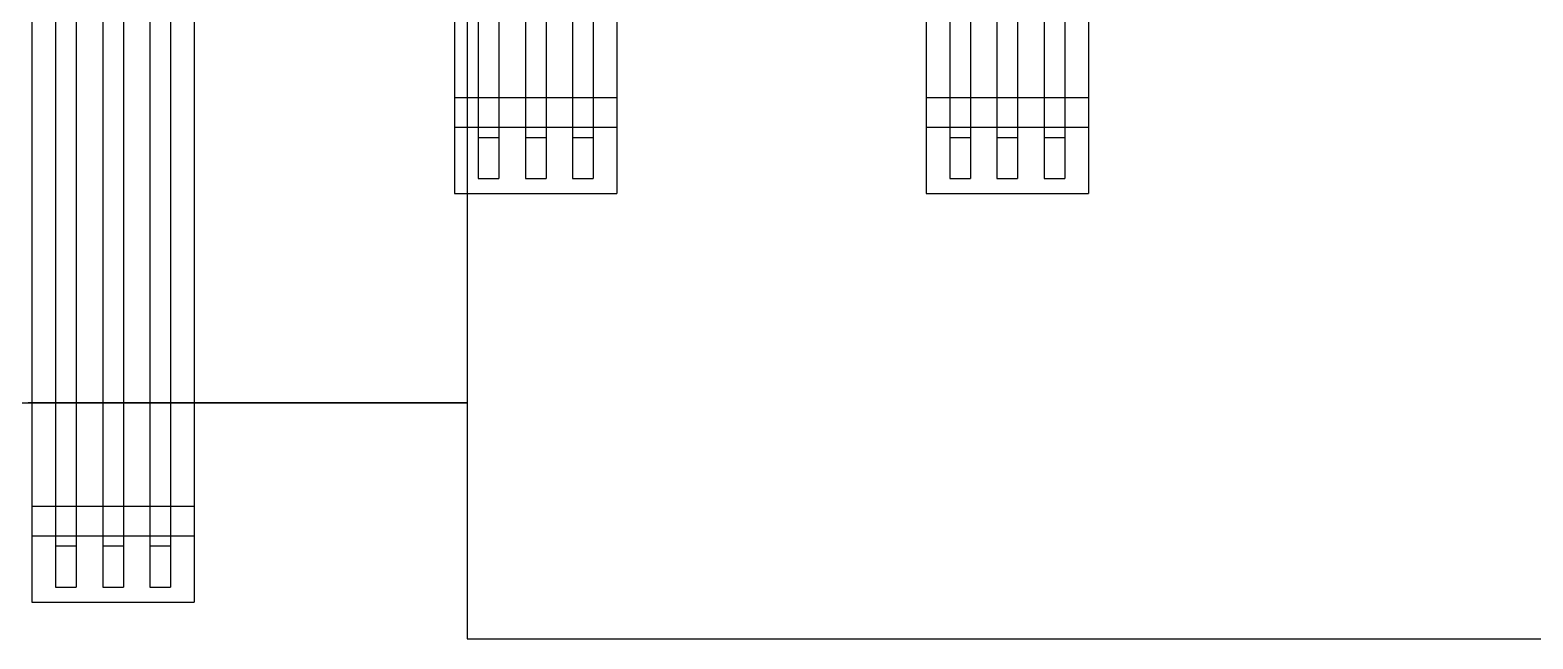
# Model space of a CAD drawing. Header units: millimetres. Extents: x -1355 to 669, y -1138 to 733.
# Drawn here: x -438.8 to -387.9, y -407 to -386.4 of the extents above; entities that cross this region are included whole.
import ezdxf

# ---------------------------------------------------------------- set-up
doc = ezdxf.new("R2010")
doc.units = ezdxf.units.MM
doc.layers.add('HIDDEN', color=8, linetype='Continuous')

msp = doc.modelspace()

# ---------------------------------------------------------------- linework, layer by layer
at = {"layer": 'HIDDEN'}
for points in [[(-424.43, -310.448), (-424.43, -391.948)], [(-424.43, -310.448), (-424.43, -391.948)], [(-418.93, -310.448), (-418.93, -391.948)], [(-418.93, -310.448), (-418.93, -391.948)], [(-423.63, -310.948), (-423.63, -391.448)], [(-423.63, -310.948), (-423.63, -391.448)], [(-422.93, -310.948), (-422.93, -391.448)], [(-422.93, -310.948), (-422.93, -391.448)], [(-422.03, -310.948), (-422.03, -391.448)], [(-422.03, -310.948), (-422.03, -391.448)], [(-421.33, -310.948), (-421.33, -391.448)], [(-421.33, -310.948), (-421.33, -391.448)], [(-420.43, -310.948), (-420.43, -391.448)], [(-420.43, -310.948), (-420.43, -391.448)], [(-419.73, -310.948), (-419.73, -391.448)], [(-419.73, -310.948), (-419.73, -391.448)], [(-438.75, -316.448), (-438.75, -405.798)], [(-438.75, -316.448), (-438.75, -405.798)], [(-433.25, -316.448), (-433.25, -405.798)], [(-433.25, -316.448), (-433.25, -405.798)], [(-437.95, -316.948), (-437.95, -405.298)], [(-437.95, -316.948), (-437.95, -405.298)], [(-437.25, -316.948), (-437.25, -405.298)], [(-437.25, -316.948), (-437.25, -405.298)], [(-436.35, -316.948), (-436.35, -405.298)], [(-436.35, -316.948), (-436.35, -405.298)], [(-435.65, -316.948), (-435.65, -405.298)], [(-435.65, -316.948), (-435.65, -405.298)], [(-434.75, -316.948), (-434.75, -405.298)], [(-434.75, -316.948), (-434.75, -405.298)], [(-434.05, -316.948), (-434.05, -405.298)], [(-434.05, -316.948), (-434.05, -405.298)], [(-408.45, -322.448), (-408.45, -391.948)], [(-408.45, -322.448), (-408.45, -391.948)], [(-402.95, -322.448), (-402.95, -391.948)], [(-402.95, -322.448), (-402.95, -391.948)], [(-407.65, -322.948), (-407.65, -391.448)], [(-407.65, -322.948), (-407.65, -391.448)], [(-406.95, -322.948), (-406.95, -391.448)], [(-406.95, -322.948), (-406.95, -391.448)], [(-406.05, -322.948), (-406.05, -391.448)], [(-406.05, -322.948), (-406.05, -391.448)], [(-405.35, -322.948), (-405.35, -391.448)], [(-405.35, -322.948), (-405.35, -391.448)], [(-404.45, -322.948), (-404.45, -391.448)], [(-404.45, -322.948), (-404.45, -391.448)], [(-403.75, -322.948), (-403.75, -391.448)], [(-403.75, -322.948), (-403.75, -391.448)], [(-424, -347.048), (-424, -407.048)], [(-424, -347.048), (-424, -407.048)], [(-424, -355.048), (-424, -399.048)], [(-424, -355.048), (-424, -399.048)], [(-424.43, -388.698), (-418.93, -388.698)], [(-424.43, -388.698), (-418.93, -388.698)], [(-424.43, -388.698), (-424.43, -389.698)], [(-424.43, -388.698), (-424.43, -389.698)], [(-418.93, -388.698), (-418.93, -389.698)], [(-418.93, -388.698), (-418.93, -389.698)], [(-408.45, -388.698), (-402.95, -388.698)], [(-408.45, -388.698), (-402.95, -388.698)], [(-408.45, -388.698), (-408.45, -389.698)], [(-408.45, -388.698), (-408.45, -389.698)], [(-402.95, -388.698), (-402.95, -389.698)], [(-402.95, -388.698), (-402.95, -389.698)], [(-424.43, -389.698), (-418.93, -389.698)], [(-424.43, -389.698), (-418.93, -389.698)], [(-423.63, -389.698), (-422.93, -389.698)], [(-423.63, -389.698), (-422.93, -389.698)], [(-423.63, -389.698), (-423.63, -390.048)], [(-423.63, -389.698), (-423.63, -390.048)], [(-422.93, -389.698), (-422.93, -390.048)], [(-422.93, -389.698), (-422.93, -390.048)], [(-422.03, -389.698), (-421.33, -389.698)], [(-422.03, -389.698), (-421.33, -389.698)], [(-422.03, -389.698), (-422.03, -390.048)], [(-422.03, -389.698), (-422.03, -390.048)], [(-421.33, -389.698), (-421.33, -390.048)], [(-421.33, -389.698), (-421.33, -390.048)], [(-420.43, -389.698), (-419.73, -389.698)], [(-420.43, -389.698), (-419.73, -389.698)], [(-420.43, -389.698), (-420.43, -390.048)], [(-420.43, -389.698), (-420.43, -390.048)], [(-419.73, -389.698), (-419.73, -390.048)], [(-419.73, -389.698), (-419.73, -390.048)], [(-408.45, -389.698), (-402.95, -389.698)], [(-408.45, -389.698), (-402.95, -389.698)], [(-407.65, -389.698), (-406.95, -389.698)], [(-407.65, -389.698), (-406.95, -389.698)], [(-407.65, -389.698), (-407.65, -390.048)], [(-407.65, -389.698), (-407.65, -390.048)], [(-406.95, -389.698), (-406.95, -390.048)], [(-406.95, -389.698), (-406.95, -390.048)], [(-406.05, -389.698), (-405.35, -389.698)], [(-406.05, -389.698), (-405.35, -389.698)], [(-406.05, -389.698), (-406.05, -390.048)], [(-406.05, -389.698), (-406.05, -390.048)], [(-405.35, -389.698), (-405.35, -390.048)], [(-405.35, -389.698), (-405.35, -390.048)], [(-404.45, -389.698), (-403.75, -389.698)], [(-404.45, -389.698), (-403.75, -389.698)], [(-404.45, -389.698), (-404.45, -390.048)], [(-404.45, -389.698), (-404.45, -390.048)], [(-403.75, -389.698), (-403.75, -390.048)], [(-403.75, -389.698), (-403.75, -390.048)], [(-423.63, -390.048), (-422.93, -390.048)], [(-423.63, -390.048), (-422.93, -390.048)], [(-422.03, -390.048), (-421.33, -390.048)], [(-422.03, -390.048), (-421.33, -390.048)], [(-420.43, -390.048), (-419.73, -390.048)], [(-420.43, -390.048), (-419.73, -390.048)], [(-407.65, -390.048), (-406.95, -390.048)], [(-407.65, -390.048), (-406.95, -390.048)], [(-406.05, -390.048), (-405.35, -390.048)], [(-406.05, -390.048), (-405.35, -390.048)], [(-404.45, -390.048), (-403.75, -390.048)], [(-404.45, -390.048), (-403.75, -390.048)], [(-423.63, -391.448), (-422.93, -391.448)], [(-423.63, -391.448), (-422.93, -391.448)], [(-422.03, -391.448), (-421.33, -391.448)], [(-422.03, -391.448), (-421.33, -391.448)], [(-420.43, -391.448), (-419.73, -391.448)], [(-420.43, -391.448), (-419.73, -391.448)], [(-407.65, -391.448), (-406.95, -391.448)], [(-407.65, -391.448), (-406.95, -391.448)], [(-406.05, -391.448), (-405.35, -391.448)], [(-406.05, -391.448), (-405.35, -391.448)], [(-404.45, -391.448), (-403.75, -391.448)], [(-404.45, -391.448), (-403.75, -391.448)], [(-424.43, -391.948), (-418.93, -391.948)], [(-424.43, -391.948), (-418.93, -391.948)], [(-408.45, -391.948), (-402.95, -391.948)], [(-408.45, -391.948), (-402.95, -391.948)], [(-448, -399.048), (-424, -399.048)], [(-448, -399.048), (-424, -399.048)], [(-438.872, -399.048), (-436, -399.048)], [(-436, -399.048), (-438.872, -399.048)], [(-433.128, -399.048), (-436, -399.048)], [(-436, -399.048), (-433.128, -399.048)], [(-430.423, -399.048), (-433.128, -399.048)], [(-433.128, -399.048), (-430.423, -399.048)], [(-428.043, -399.048), (-430.423, -399.048)], [(-430.423, -399.048), (-428.043, -399.048)], [(-426.124, -399.048), (-428.043, -399.048)], [(-428.043, -399.048), (-426.124, -399.048)], [(-424.78, -399.048), (-426.124, -399.048)], [(-426.124, -399.048), (-424.78, -399.048)], [(-424.087, -399.048), (-424.78, -399.048)], [(-424.78, -399.048), (-424.087, -399.048)], [(-424, -399.048), (-424.087, -399.048)], [(-424.087, -399.048), (-424, -399.048)], [(-438.75, -402.548), (-433.25, -402.548)], [(-438.75, -402.548), (-433.25, -402.548)], [(-438.75, -402.548), (-438.75, -403.548)], [(-438.75, -402.548), (-438.75, -403.548)], [(-433.25, -402.548), (-433.25, -403.548)], [(-433.25, -402.548), (-433.25, -403.548)], [(-438.75, -403.548), (-433.25, -403.548)], [(-438.75, -403.548), (-433.25, -403.548)], [(-437.95, -403.548), (-437.25, -403.548)], [(-437.95, -403.548), (-437.25, -403.548)], [(-437.95, -403.548), (-437.95, -403.898)], [(-437.95, -403.548), (-437.95, -403.898)], [(-437.25, -403.548), (-437.25, -403.898)], [(-437.25, -403.548), (-437.25, -403.898)], [(-436.35, -403.548), (-435.65, -403.548)], [(-436.35, -403.548), (-435.65, -403.548)], [(-436.35, -403.548), (-436.35, -403.898)], [(-436.35, -403.548), (-436.35, -403.898)], [(-435.65, -403.548), (-435.65, -403.898)], [(-435.65, -403.548), (-435.65, -403.898)], [(-434.75, -403.548), (-434.05, -403.548)], [(-434.75, -403.548), (-434.05, -403.548)], [(-434.75, -403.548), (-434.75, -403.898)], [(-434.75, -403.548), (-434.75, -403.898)], [(-434.05, -403.548), (-434.05, -403.898)], [(-434.05, -403.548), (-434.05, -403.898)], [(-437.95, -403.898), (-437.25, -403.898)], [(-437.95, -403.898), (-437.25, -403.898)], [(-436.35, -403.898), (-435.65, -403.898)], [(-436.35, -403.898), (-435.65, -403.898)], [(-434.75, -403.898), (-434.05, -403.898)], [(-434.75, -403.898), (-434.05, -403.898)], [(-437.95, -405.298), (-437.25, -405.298)], [(-437.95, -405.298), (-437.25, -405.298)], [(-436.35, -405.298), (-435.65, -405.298)], [(-436.35, -405.298), (-435.65, -405.298)], [(-434.75, -405.298), (-434.05, -405.298)], [(-434.75, -405.298), (-434.05, -405.298)], [(-438.75, -405.798), (-433.25, -405.798)], [(-438.75, -405.798), (-433.25, -405.798)], [(-424, -407.048), (-360, -407.048)], [(-424, -407.048), (-360, -407.048)]]:
    msp.add_lwpolyline(points, dxfattribs=at)

doc.saveas('drawing.dxf')
